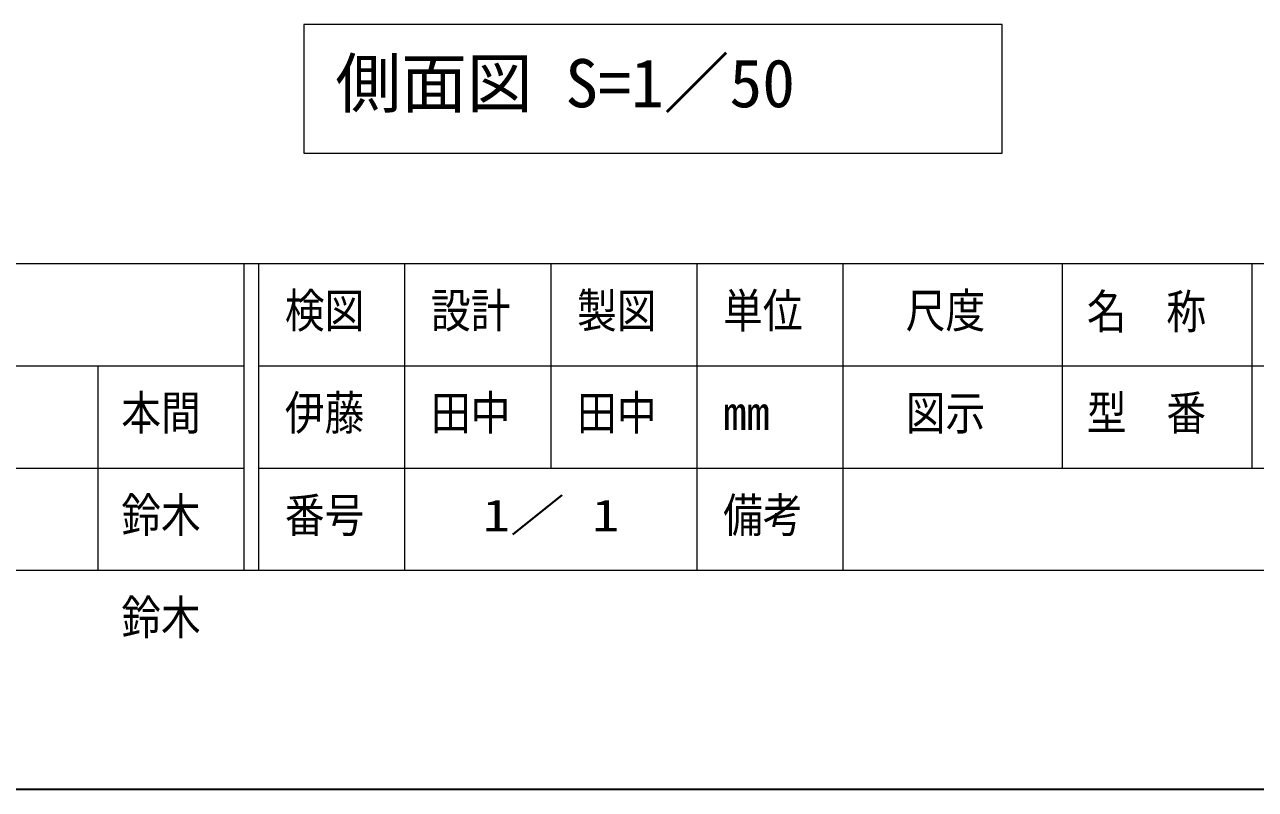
# Model space of a CAD drawing. Units: millimetres, scale not verified, with parts at other scales. Extents: x 0 to 420, y -14 to 311.
# Drawn here: x 144.3 to 228.5, y -14.5 to 37.9 of the extents above; entities that cross this region are included whole.
import ezdxf
from ezdxf.enums import TextEntityAlignment as Align

# ---------------------------------------------------------------- set-up
doc = ezdxf.new("R2010")
doc.units = ezdxf.units.MM
doc.header["$LTSCALE"] = 0.5
for name, color, linetype, lineweight in [('DEFPOINTS_3', 7, 'Continuous', 0), ('LY_2', 7, 'Continuous', 0), ('LY_5', 2, 'Continuous', 18)]:
    doc.layers.add(name, color=color, linetype=linetype, lineweight=lineweight)
doc.layers.add('LY_4', color=7, linetype='Continuous')
doc.styles.add('ＭＳ ゴシック', font='')
doc.styles.get('ＭＳ ゴシック').set_extended_font_data('MS Gothic')

msp = doc.modelspace()

# ---------------------------------------------------------------- linework, layer by layer
at = {"layer": 'DEFPOINTS_3'}
msp.add_line((0.2883, -14.4689), (420.2883, -14.4689), dxfattribs=at)
at = {"layer": 'LY_2'}
for p, q in [((17.7883, 21.5311), (402.7883, 21.5311)), ((159.2883, 21.5311), (159.2883, 0.5311)), ((160.2883, 21.5311), (160.2883, 0.5311)), ((170.2883, 21.5311), (170.2883, 7.5311)), ((180.2883, 21.5311), (180.2883, 7.5311)), ((190.2883, 21.5311), (190.2883, 0.5311)), ((200.2883, 21.5311), (200.2883, 7.5311)), ((215.2883, 21.5311), (215.2883, 7.5311)), ((228.2883, 21.5311), (228.2883, 7.5311)), ((17.7883, 14.5311), (159.2883, 14.5311)), ((149.2883, 14.5311), (149.2883, 0.5311)), ((160.2883, 14.5311), (215.2883, 14.5311)), ((215.2883, 14.5311), (332.7883, 14.5311)), ((17.7883, 7.5311), (159.2883, 7.5311)), ((160.2883, 7.5311), (402.7883, 7.5311)), ((170.2883, 7.5311), (170.2883, 0.5311)), ((200.2883, 7.5311), (200.2883, 0.5311)), ((17.7883, 0.5311), (402.7883, 0.5311))]:
    msp.add_line(p, q, dxfattribs=at)
at = {"layer": 'LY_5', "color": 7}
for p, q in [((211.1883, 37.8871), (163.3883, 37.8871)), ((163.3883, 37.8871), (163.3883, 29.0871)), ((211.1883, 29.0871), (211.1883, 37.8871)), ((163.3883, 29.0871), (211.1883, 29.0871))]:
    msp.add_line(p, q, dxfattribs=at)
at = {"layer": 'LY_5', "color": 7, "lineweight": 0}
msp.add_line((0.1954, -14.4258), (420.3046, -14.4258), dxfattribs=at)

# ---------------------------------------------------------------- texts
at = {"layer": 'LY_2', "style": 'ＭＳ ゴシック', "width": 0.85}
for s, p in [('検図', (162.0883, 16.4311)), ('設計', (172.0883, 16.4311)), ('製図', (182.0883, 16.4311)), ('単位', (192.0883, 16.4311)), ('尺度', (204.5883, 16.4311)), ('名\u3000称', (216.9883, 16.3672)), ('図示', (204.5883, 9.4311)), ('型\u3000番', (216.9883, 9.4311)), ('番号', (162.0883, 2.4311)), ('備考', (192.0883, 2.4311))]:
    msp.add_text(s, height=2.346, dxfattribs=at).set_placement(p, align=Align.BOTTOM_LEFT)
at = {"layer": 'LY_2', "style": 'ＭＳ ゴシック'}
msp.add_text('mm', height=2.346, dxfattribs=at).set_placement((192.0883, 9.4311), align=Align.BOTTOM_LEFT)
at = {"layer": 'LY_4', "style": 'ＭＳ ゴシック'}
for s, height, width, p in [('本間', 2.346, 0.85, (150.8883, 9.4311)), ('伊藤', 2.346, 0.85, (162.0883, 9.4311)), ('田中', 2.346, 0.85, (172.0883, 9.4311)), ('田中', 2.346, 0.85, (182.0883, 9.4311)), ('鈴木', 2.346, 0.85, (150.8883, 2.4311)), ('1／ 1', 2.199, 1.25, (175.6312, 2.5311)), ('鈴木', 2.346, 0.85, (150.8883, -4.5689))]:
    msp.add_text(s, height=height, dxfattribs=dict(at, width=width)).set_placement(p, align=Align.BOTTOM_LEFT)
at = {"layer": 'LY_5', "color": 7, "style": 'ＭＳ ゴシック'}
msp.add_text('側面図 S=1／50', height=3.299, dxfattribs=at).set_placement((165.5459, 31.2371), align=Align.BOTTOM_LEFT)

doc.saveas('drawing.dxf')
